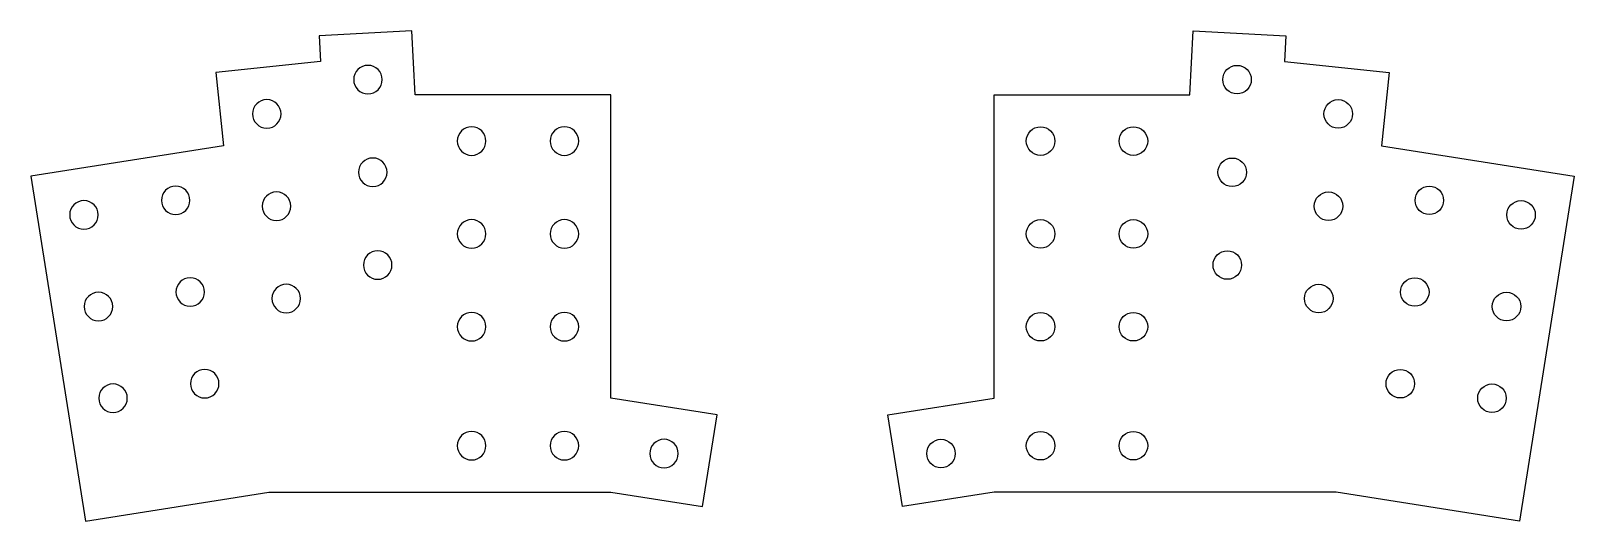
# Model space of a CAD drawing. Header units: millimetres. Extents: x -212 to 112, y -41 to 62.
import ezdxf

# ---------------------------------------------------------------- set-up
doc = ezdxf.new("R2010")
doc.units = ezdxf.units.MM
doc.layers.add('pcb outline', color=160, linetype='Continuous', true_color=0x0043ff)

msp = doc.modelspace()

# ---------------------------------------------------------------- linework, layer by layer
at = {"layer": 'pcb outline'}
for points in [[(-67.94, -18.54), (-90.25, -15.01), (-90.25, 48.75), (-131.34, 48.75), (-132.05, 62.16), (-151.52, 61.14), (-151.24, 55.7), (-173.23, 53.39), (-171.62, 38.01), (-212.07, 31.61), (-200.6, -40.85), (-162.08, -34.75), (-129.25, -34.75), (-90.25, -34.75), (-70.99, -37.8)], [(-32.06, -18.54), (-9.75, -15.01), (-9.75, 48.75), (31.34, 48.75), (32.05, 62.16), (51.52, 61.14), (51.24, 55.7), (73.23, 53.39), (71.62, 38.01), (112.07, 31.61), (100.6, -40.85), (62.08, -34.75), (29.25, -34.75), (-9.75, -34.75), (-29.01, -37.8)]]:
    msp.add_lwpolyline(points, close=True, dxfattribs=at)
at = {"layer": 'pcb outline', "extrusion": (0, 0, -1)}
for centre in [(141.27, 51.91), (162.52, 44.71), (119.5, 39), (100, 39), (140.25, 32.44), (181.66, 26.55), (200.92, 23.5), (160.48, 25.32), (119.5, 19.5), (100, 19.5), (139.23, 12.96), (178.61, 7.29), (197.87, 4.24), (158.44, 5.92), (119.5, 0), (100, 0), (175.56, -11.97), (194.82, -15.02), (119.5, -25), (100, -25), (79.09, -26.65)]:
    msp.add_circle(centre, 3, dxfattribs=at)
at = {"layer": 'pcb outline'}
for centre in [(41.27, 51.91), (62.52, 44.71), (0, 39), (19.5, 39), (40.25, 32.44), (81.66, 26.55), (60.48, 25.32), (100.92, 23.5), (0, 19.5), (19.5, 19.5), (39.23, 12.96), (78.61, 7.29), (58.44, 5.92), (97.87, 4.24), (0, 0), (19.5, 0), (75.56, -11.97), (94.82, -15.02), (0, -25), (19.5, -25), (-20.91, -26.65)]:
    msp.add_circle(centre, 3, dxfattribs=at)

doc.saveas('drawing.dxf')
